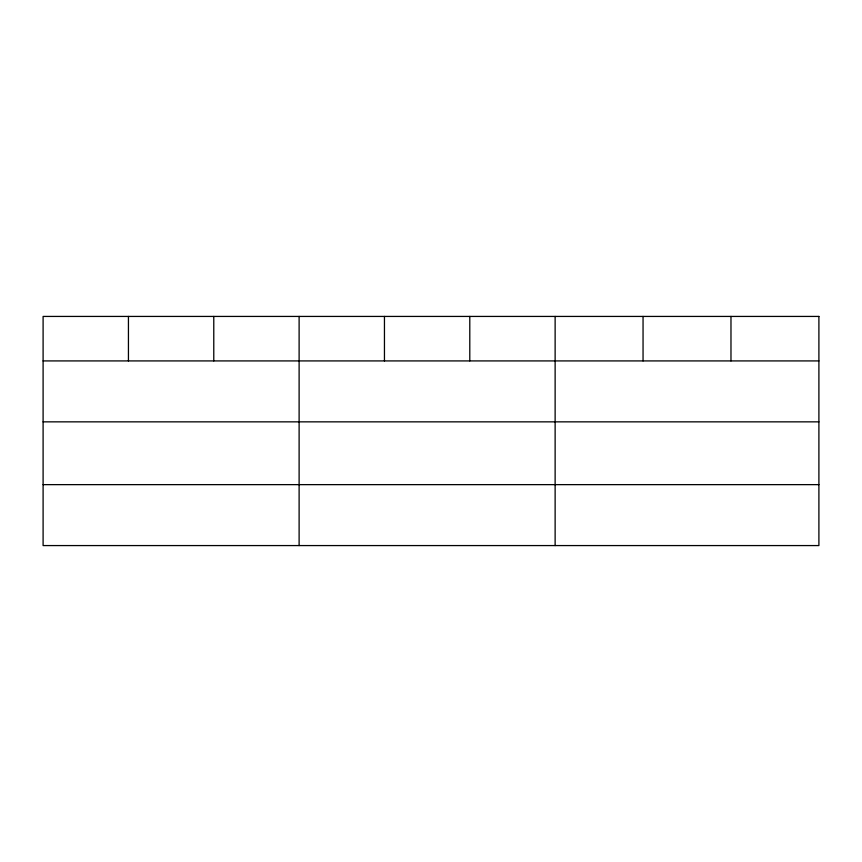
<?xml version="1.0" encoding="UTF-8"?>
<svg xmlns="http://www.w3.org/2000/svg" width="862" height="862" viewBox="0 0 862 862"><rect width="100%" height="100%" fill="white"/><g stroke="black" fill="none" stroke-linecap="round" stroke-linejoin="round"><path stroke-width="1.29" d="M43.1 360.919L818.9 360.919M43.1 421.852L818.9 421.852M43.1 484.638L818.9 484.638M730.976 316.429L730.976 360.919M643.052 316.429L643.052 360.919M555.128 316.429L555.128 545.571M469.79 316.429L469.79 360.919M384.452 316.429L384.452 360.919M299.114 316.429L299.114 545.571M213.776 316.429L213.776 360.919M128.438 316.429L128.438 360.919M818.9 316.429L43.1 316.429L43.1 545.571L818.9 545.571L818.9 316.429"/></g></svg>
